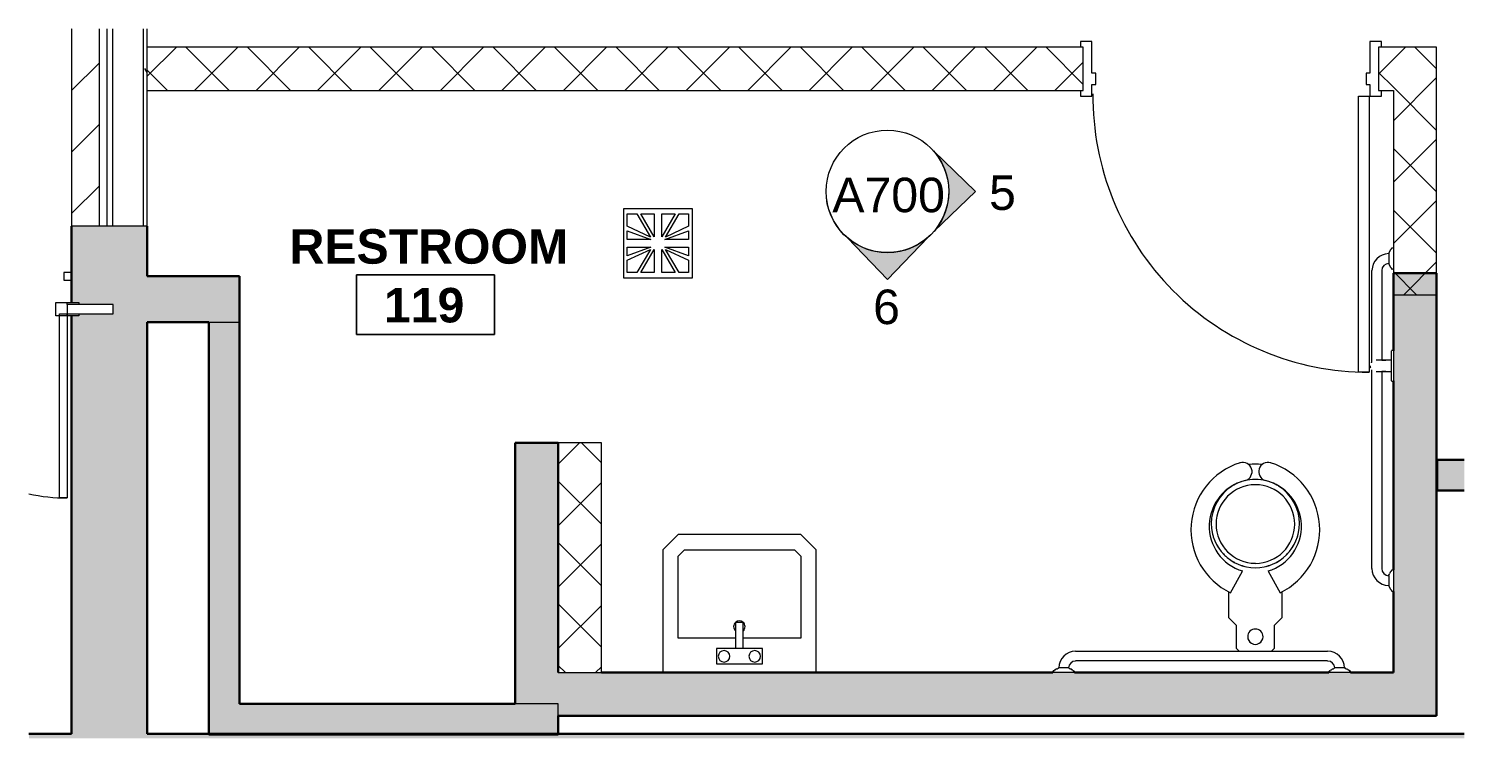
# Model space of a CAD drawing. Header units: inches. Extents: x 828 to 2906, y -227 to 506.
# Drawn here: x 1338.4 to 1525.6, y 217.8 to 310.3 of the extents above; entities that cross this region are included whole.
import ezdxf

# ---------------------------------------------------------------- set-up
doc = ezdxf.new("R2010")
doc.units = ezdxf.units.IN
doc.header["$MEASUREMENT"] = 0
for name, color, linetype, lineweight in [('A-AREA-IDEN', 2, 'Continuous', 9), ('A-DOOR', 31, 'Continuous', 18), ('A-WALL', 113, 'Continuous', 18), ('A-WALL-PATT', 111, 'Continuous', 18), ('G-ANNO-SYMB', 111, 'Continuous', 9), ('I-FURN', 30, 'Continuous', 9), ('I-WALL', 2, 'Continuous', 18), ('P-SANR-FIXT', 6, 'Continuous', 9)]:
    doc.layers.add(name, color=color, linetype=linetype, lineweight=lineweight)
doc.styles.add('Arial', font='arial.ttf', dxfattribs={"height": 4.5})
doc.styles.add('Swis721 Lt BT', font='swissl.ttf', dxfattribs={"height": 4.5})
doc.styles.add('Swis721 Lt BT_B', font='', dxfattribs={"height": 4.5})
doc.styles.get('Swis721 Lt BT_B').set_extended_font_data('Swis721 Lt BT', bold=True)
pattern_1 = [(45, (2267.7115, 0), (-4.006467, 4.006467), []), (135, (2267.7115, 0), (-4.006467, -4.006467), [])]

# ---------------------------------------------------------------- blocks, each defined once
blk = doc.blocks.new('Floor Drain 9L x 9W - Floor Drain 9L x 9W-6916988-FIRST FLOOR CONSTRUCTION - RESTROOM 119')
at = {"layer": 'P-SANR-FIXT'}
for p, q in [((4.5, 4.5), (-4.5, 4.5)), ((-4.5, 4.5), (-4.5, -4.5)), ((-4, 2.21), (-4, 3.83)), ((-4, 3.83), (-2.75, 3.83)), ((-2.75, 3.83), (-0.99, 0.8)), ((-0.5, 0.83), (-2.25, 3.83)), ((-2.25, 3.83), (-0.5, 3.83)), ((-0.5, 3.83), (-0.5, 0.83)), ((0.5, 3.83), (2.25, 3.83)), ((2.25, 3.83), (0.5, 0.83)), ((0.5, 0.83), (0.5, 3.83)), ((0.99, 0.8), (2.75, 3.83)), ((2.75, 3.83), (4, 3.83)), ((4, 3.83), (4, 2.21)), ((4.5, -4.5), (4.5, 4.5)), ((-0.99, 0.8), (-4, 2.21)), ((4, 2.21), (0.99, 0.8)), ((-4, 1.63), (-0.91, 0.5)), ((-4, 0.5), (-4, 1.63)), ((-0.91, 0.5), (-4, 0.5)), ((0.91, 0.5), (4, 1.63)), ((4, 0.5), (0.91, 0.5)), ((4, 1.63), (4, 0.5)), ((-4, -1.63), (-4, -0.5)), ((-4, -0.5), (-0.91, -0.5)), ((-0.91, -0.5), (-4, -1.63)), ((-4, -2.21), (-0.99, -0.8)), ((-0.99, -0.8), (-2.75, -3.83)), ((-2.25, -3.83), (-0.5, -0.83)), ((-0.5, -0.83), (-0.5, -3.83)), ((0.5, -3.83), (0.5, -0.83)), ((0.5, -0.83), (2.25, -3.83)), ((4, -1.63), (0.91, -0.5)), ((0.91, -0.5), (4, -0.5)), ((2.75, -3.83), (0.99, -0.8)), ((0.99, -0.8), (4, -2.21)), ((4, -0.5), (4, -1.63)), ((-4, -3.83), (-4, -2.21)), ((4, -2.21), (4, -3.83)), ((-4.5, -4.5), (4.5, -4.5)), ((-2.75, -3.83), (-4, -3.83)), ((-0.5, -3.83), (-2.25, -3.83)), ((2.25, -3.83), (0.5, -3.83)), ((4, -3.83), (2.75, -3.83))]:
    blk.add_line(p, q, dxfattribs=at)
blk = doc.blocks.new('Lavatory - Wall Mounted - 20_x18_ - Public-6857333-FIRST FLOOR CONSTRUCTION - RESTROOM 119')
at = {"layer": 'P-SANR-FIXT'}
for p, q in [((-844.67, 244.33), (-846.67, 242.33)), ((-828.67, 244.33), (-844.67, 244.33)), ((-826.67, 242.33), (-828.67, 244.33)), ((-846.67, 242.33), (-846.67, 226.33)), ((-844.67, 241.5), (-843.84, 242.33)), ((-844.67, 230.83), (-844.67, 241.5)), ((-843.84, 242.33), (-829.49, 242.33)), ((-829.49, 242.33), (-828.67, 241.5)), ((-828.67, 241.5), (-828.67, 230.83)), ((-826.67, 226.33), (-826.67, 242.33)), ((-837.17, 232.92), (-836.17, 232.92)), ((-837.17, 232.92), (-837.17, 229.46)), ((-836.17, 229.46), (-836.17, 232.92)), ((-837.17, 230.83), (-844.67, 230.83)), ((-828.67, 230.83), (-836.17, 230.83)), ((-833.67, 229.46), (-839.67, 229.46)), ((-839.67, 229.46), (-839.67, 227.46)), ((-836.17, 229.46), (-837.17, 229.46)), ((-833.67, 227.46), (-833.67, 229.46)), ((-839.67, 227.46), (-833.67, 227.46))]:
    blk.add_line(p, q, dxfattribs=at)
for centre, start, end in [((-836.67, 232.33), 132.0711, 180), ((-836.67, 232.33), 132.0711, 180), ((-836.67, 232.33), 180, 227.9289), ((-836.67, 232.33), 180, 227.9289), ((-836.67, 232.33), 52.3964, 127.6036), ((-836.67, 232.33), 52.3964, 127.6036), ((-836.67, 232.33), 0, 47.9289), ((-836.67, 232.33), 0, 47.9289), ((-836.67, 232.33), 312.0711, 0), ((-836.67, 232.33), 312.0711, 0), ((-838.67, 228.46), 0, 180), ((-838.67, 228.46), 180, 0), ((-834.67, 228.46), 0, 180), ((-834.67, 228.46), 180, 0)]:
    blk.add_arc(centre, 0.75, start, end, dxfattribs=at)
blk = doc.blocks.new('Water Closet - Flush Valve - Floor Mounted - Private - Flushing Greater than 1_6 gpf-6857337-FIRST FLOOR CONSTRUCTION - RESTROOM 119')
at = {"layer": 'P-SANR-FIXT'}
for p, q in [((-2.1, -0.6), (-2.5, -1)), ((-2.5, -1), (-2.5, -4)), ((2.5, -1), (2.1, -0.6)), ((2.5, -4), (2.5, -1)), ((-2.5, -4), (-3.5, -5)), ((-3.5, -5), (-3.5, -8.38)), ((3.5, -5), (2.5, -4)), ((3.5, -8.38), (3.5, -5)), ((-1.69, -11.06), (-3.25, -8.22)), ((3.25, -8.22), (1.69, -11.06))]:
    blk.add_line(p, q, dxfattribs=at)
for centre, radius, start, end in [((0, -2.5), 1, 360, 180), ((0, -2.5), 1, 180, 360), ((0.74, -16.45), 9.14, 115.8609, 252.5741), ((-0.74, -16.45), 9.14, 287.4259, 64.1391), ((0.1, -16.91), 6.11, 106.9633, 257.0367), ((-0.1, -16.91), 6.11, 282.9633, 73.0367), ((0, -17.25), 5.75, 0, 180), ((0, -17.19), 5.13, 90, 270), ((0, -17.25), 5.75, 132.2685, 137.754), ((0, -17.25), 5.75, 118.1189, 123.4335), ((0, -17.25), 5.75, 104.0429, 108.5788), ((0, -17.19), 5.12, 270, 90), ((0, -17.25), 5.75, 71.4212, 75.9571), ((0, -17.25), 5.75, 56.5665, 61.8811), ((0, -17.25), 5.75, 42.246, 47.7315), ((0, -17.25), 5.75, 146.5915, 151.9011), ((0, -17.25), 5.75, 28.0989, 33.4085), ((0, -17.25), 5.75, 161.4419, 165.9707), ((0, -17.25), 5.75, 14.0293, 18.5581), ((0, -17.25), 5.75, 180, 238.3584), ((0, -17.25), 5.75, 301.6416, 0), ((0, -17.25), 5.75, 240.6149, 251.1591), ((0, -17.25), 5.75, 288.8409, 299.3851), ((-1.64, -24.02), 1.21, 252.5741, 72.5741), ((0, -17.25), 5.75, 255.8551, 284.1449), ((1.64, -24.02), 1.21, 107.4259, 287.4259), ((0, -17.25), 7.75, 263.5978, 276.4022)]:
    blk.add_arc(centre, radius, start, end, dxfattribs=at)
blk = doc.blocks.new('P-Grab_Bar-42in - 42 INCH-3757786-FIRST FLOOR CONSTRUCTION - RESTROOM 119')
at = {"layer": 'I-FURN'}
for p, q in [((-752, 280.97), (-752, 281.04)), ((-752, 280.97), (-752, 279.7)), ((-751.53, 281.73), (-751.39, 281.73)), ((-751.39, 281.73), (-751.39, 278.93)), ((-752, 279.63), (-752, 279.7)), ((-751.39, 278.93), (-751.53, 278.93)), ((-754.18, 266.83), (-754.18, 278.76)), ((-752.91, 278.76), (-752.91, 267.08)), ((-754.18, 239.91), (-754.18, 265.84)), ((-752.91, 265.59), (-752.91, 239.9)), ((-751.53, 239.73), (-751.39, 239.73)), ((-751.39, 239.73), (-751.39, 236.93)), ((-752, 238.97), (-752, 239.04)), ((-752, 238.97), (-752, 237.7)), ((-752, 237.63), (-752, 237.7)), ((-751.39, 236.93), (-751.53, 236.93))]:
    blk.add_line(p, q, dxfattribs=at)
for centre, radius, start, end in [((-751.97, 278.76), 2.21, 90.8636, 179.8856), ((-751.97, 281.04), 0.0327, 122.2704, 183.2464), ((-752.12, 281.28), 0.259, 302.2704, 359.7352), ((-751.77, 281.3), 0.0983, 122.1818, 187.8257), ((-751.85, 281.48), 0.0998, 286.0161, 349.9895), ((-751.65, 281.46), 0.0975, 119.154, 180.8489), ((-751.72, 281.64), 0.0984, 282.9565, 357.0456), ((-751.53, 281.64), 0.0934, 90, 182.0008), ((-751.96, 278.75), 0.946, 92.3393, 179.6607), ((-751.97, 279.63), 0.0327, 176.7675, 237.7339), ((-752.12, 279.38), 0.259, 0.2661, 57.7339), ((-751.77, 279.37), 0.0983, 172.1794, 237.8206), ((-751.85, 279.19), 0.0998, 10.0117, 73.9883), ((-751.65, 279.21), 0.0975, 179.1532, 240.8468), ((-751.72, 279.02), 0.0984, 2.955, 77.045), ((-751.53, 279.03), 0.0934, 178, 270), ((-751.97, 239.91), 2.21, 180, 269.1445), ((-751.96, 239.91), 0.946, 180.5765, 267.6589), ((-751.72, 239.64), 0.0984, 282.9529, 357.0442), ((-751.53, 239.64), 0.0934, 90, 181.9989), ((-751.97, 239.04), 0.0327, 122.2602, 183.2136), ((-752.12, 239.28), 0.259, 302.2602, 359.7322), ((-751.77, 239.3), 0.0983, 122.176, 187.8138), ((-751.85, 239.48), 0.0998, 286.0057, 349.9867), ((-751.65, 239.46), 0.0975, 119.1521, 180.844), ((-751.97, 237.63), 0.0327, 176.7864, 237.7398), ((-752.12, 237.38), 0.259, 0.2678, 57.7398), ((-751.77, 237.37), 0.0983, 172.1862, 237.824), ((-751.85, 237.19), 0.0998, 10.0133, 73.9943), ((-751.65, 237.21), 0.0975, 179.156, 240.8479), ((-751.72, 237.02), 0.0984, 2.9558, 77.0471), ((-751.53, 237.03), 0.0934, 178.0011, 270)]:
    blk.add_arc(centre, radius, start, end, dxfattribs=at)
blk = doc.blocks.new('P-Grab_Bar-36in - 36 INCH-3759717-FIRST FLOOR CONSTRUCTION - RESTROOM 119')
at = {"layer": 'I-FURN'}
for p, q in [((-792.82, 229.12), (-759.96, 229.12)), ((-795.09, 226.94), (-795.03, 226.94)), ((-793.75, 226.94), (-795.03, 226.94)), ((-793.75, 226.94), (-793.68, 226.94)), ((-759.96, 227.85), (-792.82, 227.85)), ((-759.09, 226.94), (-759.02, 226.94)), ((-757.75, 226.94), (-759.02, 226.94)), ((-757.75, 226.94), (-757.68, 226.94)), ((-795.79, 226.33), (-795.79, 226.47)), ((-792.99, 226.33), (-795.79, 226.33)), ((-792.99, 226.47), (-792.99, 226.33)), ((-759.79, 226.33), (-759.79, 226.47)), ((-756.99, 226.33), (-759.79, 226.33)), ((-756.99, 226.47), (-756.99, 226.33))]:
    blk.add_line(p, q, dxfattribs=at)
for centre, radius, start, end in [((-792.82, 226.91), 2.21, 90, 179.1445), ((-759.96, 226.91), 2.21, 0.8636, 89.8856), ((-795.7, 226.47), 0.0934, 88.0011, 180), ((-795.7, 226.66), 0.0984, 272.9558, 347.0471), ((-795.52, 226.59), 0.0975, 89.156, 150.8479), ((-795.53, 226.79), 0.0998, 280.0133, 343.9943), ((-795.35, 226.71), 0.0983, 82.1862, 147.824), ((-795.34, 227.07), 0.259, 270.2678, 327.7398), ((-795.09, 226.91), 0.0327, 86.7864, 147.7398), ((-792.81, 226.9), 0.946, 90.5765, 177.6589), ((-793.68, 226.91), 0.0327, 32.2602, 93.2136), ((-793.44, 227.07), 0.259, 212.2602, 269.7322), ((-793.42, 226.71), 0.0983, 32.176, 97.8138), ((-793.25, 226.79), 0.0998, 196.0057, 259.9867), ((-793.26, 226.59), 0.0975, 29.1521, 90.844), ((-793.08, 226.66), 0.0984, 192.9529, 267.0442), ((-793.08, 226.47), 0.0934, 0, 91.9989), ((-759.97, 226.9), 0.946, 2.3393, 89.6607), ((-759.7, 226.47), 0.0934, 88, 180), ((-759.7, 226.66), 0.0984, 272.955, 347.045), ((-759.52, 226.59), 0.0975, 89.1532, 150.8468), ((-759.53, 226.79), 0.0998, 280.0117, 343.9883), ((-759.35, 226.71), 0.0983, 82.1794, 147.8206), ((-759.34, 227.07), 0.259, 270.2661, 327.7339), ((-759.09, 226.91), 0.0327, 86.7675, 147.7339), ((-757.68, 226.91), 0.0327, 32.2704, 93.2464), ((-757.44, 227.07), 0.259, 212.2704, 269.7352), ((-757.42, 226.71), 0.0983, 32.1818, 97.8257), ((-757.25, 226.79), 0.0998, 196.0161, 259.9895), ((-757.26, 226.59), 0.0975, 29.154, 90.8489), ((-757.08, 226.66), 0.0984, 192.9565, 267.0456), ((-757.08, 226.47), 0.0934, 0, 92.0008)]:
    blk.add_arc(centre, radius, start, end, dxfattribs=at)
blk = doc.blocks.new('P-Grab_Bar_18in_Vertical - 18 INCH-3762424-FIRST FLOOR CONSTRUCTION - RESTROOM 119')
at = {"layer": 'P-SANR-FIXT'}
for p, q in [((-2, 0.25), (-2, 0)), ((-2, 0.25), (-2, 0)), ((-1.95, 0.25), (0, 0.25)), ((-1.95, 0.25), (-1.95, 0.25)), ((-0.75, 1), (-0.75, 1.52)), ((-0.75, 1), (-0.75, 0.25)), ((-0.75, 1), (-0.75, 0.25)), ((0, 0.25), (1.95, 0.25)), ((0.75, 0.25), (0.75, 1)), ((0.75, 0.25), (0.75, 1)), ((1.95, 0.25), (1.95, 0.25)), ((2, 0), (2, 0.25)), ((2, 0), (2, 0.25)), ((0, 0), (-1.95, 0)), ((1.95, 0), (0, 0))]:
    blk.add_line(p, q, dxfattribs=at)
at = {"layer": 'P-SANR-FIXT', "flags": 128}
for points in [[(-0.75, 2.25), (-0.75, 2.09), (-0.75, 1.65), (-0.75, 1.05), (-0.75, 1)], [(-0.23, 2.95), (-0.19, 2.98), (0, 3)], [(0.38, 2.87), (0.46, 2.84), (0.5, 2.79)], [(0.75, 1), (0.75, 1.61), (0.75, 2.07), (0.75, 2.25), (0.75, 2.25)], [(0.75, 1.52), (0.75, 1.05), (0.75, 1)]]:
    blk.add_lwpolyline(points, dxfattribs=at)
blk = doc.blocks.new('Door - Single - Solid Door 36_ x 84_-7146193-FIRST FLOOR CONSTRUCTION - RESTROOM 119')
at = {"layer": 'A-DOOR'}
for p, q in [((-14.01, 39.65), (-12.63, 39.65)), ((-14.01, 3.65), (-14.01, 39.65)), ((-12.63, 39.65), (-12.63, 3.65)), ((-12.63, 3.65), (-14.01, 3.65))]:
    blk.add_line(p, q, dxfattribs=at)
at = {"layer": 'A-DOOR', "lineweight": 9}
for p, q in [((-15.63, 3.65), (-15.63, 2.9)), ((-14.13, 3.65), (-15.63, 3.65)), ((-14.13, 2.15), (-14.13, 3.65)), ((-13.63, 2.15), (-14.13, 2.15)), ((-13.63, 0.65), (-13.63, 2.15)), ((22.12, 2.15), (21.62, 2.15)), ((21.62, 2.15), (21.62, 0.65)), ((23.62, 3.65), (22.12, 3.65)), ((22.12, 3.65), (22.12, 2.15)), ((23.62, 2.9), (23.62, 3.65)), ((-14.13, -3.47), (-14.13, 0.65)), ((-14.13, 0.65), (-13.63, 0.65)), ((21.62, 0.65), (22.12, 0.65)), ((22.12, 0.65), (22.12, -3.47)), ((-15.63, -2.72), (-15.63, -3.47)), ((-15.63, -3.47), (-14.13, -3.47)), ((22.12, -3.47), (23.62, -3.47)), ((23.62, -3.47), (23.62, -2.72))]:
    blk.add_line(p, q, dxfattribs=at)
blk.add_arc((-14.01, 3.65), 36, 359.5, 90, dxfattribs=at)
blk = doc.blocks.new('Toilet-Partition_GeneralPartition_Floor-Supported - As Specified in 10 21 00-7300967-FIRST FLOOR CONSTRUCTION - RESTROOM 119')
at = {"layer": 'P-SANR-FIXT'}
for p, q in [((37.15, 87.75), (38.65, 87.75)), ((37.15, 86), (37.15, 87.75)), ((37.65, 86.25), (38.65, 86.25)), ((37.65, 62.25), (37.65, 86.25)), ((38.65, 87.75), (40.15, 87.75)), ((38.65, 87.5), (38.65, 87.75)), ((44.65, 87.5), (38.65, 87.5)), ((38.65, 87.5), (38.65, 86.25)), ((38.65, 86.25), (38.65, 62.25)), ((38.65, 86.25), (44.65, 86.25)), ((38.65, 86), (38.65, 86.25)), ((40.15, 87.75), (40.15, 87.5)), ((40.15, 86.25), (40.15, 86)), ((44.65, 86.25), (44.65, 87.5)), ((38.65, 86), (37.15, 86)), ((40.15, 86), (38.65, 86)), ((38.65, 62.25), (37.65, 62.25))]:
    blk.add_line(p, q, dxfattribs=at)
blk.add_arc((38.65, 86.25), 24, 257.909, 270, dxfattribs=at)
blk = doc.blocks.new('Room Tag - Room Name and Number-3379422-FIRST FLOOR CONSTRUCTION - RESTROOM 119')
at = {"layer": 'A-AREA-IDEN'}
for p, q in [((-0.1881, -0.1636), (-0.1881, -0.0018)), ((-0.1881, -0.0018), (0.1869, -0.0018)), ((0.1869, -0.0018), (-0.1881, -0.0018)), ((-0.1881, -0.0018), (-0.1881, -0.1636)), ((0.1869, -0.0018), (0.1869, -0.1636)), ((0.1869, -0.1636), (0.1869, -0.0018)), ((0.1869, -0.1636), (-0.1881, -0.1636)), ((-0.1881, -0.1636), (0.1869, -0.1636))]:
    blk.add_line(p, q, dxfattribs=at)
blk = doc.blocks.new('Elevation - Filled Arrow 2-347888-FIRST FLOOR CONSTRUCTION - RESTROOM 119')
at = {"layer": 'G-ANNO-SYMB'}
blk.add_circle((0, 0), 0.1664, dxfattribs=at)
blk = doc.blocks.new('Elevation - Filled Arrow-151867-FIRST FLOOR CONSTRUCTION - RESTROOM 119')
at = {"layer": 'G-ANNO-SYMB'}
h = blk.add_hatch(color=256, dxfattribs=at)
edge = h.paths.add_edge_path(flags=0)
edge.add_line((0, 0.2393), (0.1103, 0.1247))
edge.add_arc((-0.0002, -0.0002), 0.1667, 48.498, 130.5571)
edge.add_line((-0.1085, 0.1265), (0, 0.2393))
for p, q in [((0, 0.2393), (-0.1085, 0.1265)), ((-0.1084, 0.1266), (0, 0.2393)), ((0, 0.2393), (-0.1084, 0.1266)), ((0, 0.2393), (0.11, 0.1249)), ((0.1103, 0.1247), (0, 0.2393))]:
    blk.add_line(p, q, dxfattribs=at)
blk.add_arc((-0.0002, -0.0002), 0.1667, 48.498, 130.5571, dxfattribs=at)
blk.add_ellipse((-0.0002, -0.0001), major_axis=(-0.1667, 0), ratio=0.999376, start_param=3.141593, end_param=6.283185, dxfattribs=at)

msp = doc.modelspace()

# ---------------------------------------------------------------- hatches: boundary and pattern name
at = {"layer": 'A-WALL-PATT', "lineweight": 9}
h = msp.add_hatch(dxfattribs=at)
h.set_pattern_fill('FP_2', color=256, style=0, pattern_type=2)
h.set_pattern_definition([(45, (2267.7115, 0), (-4.006467, 4.006467), [])])
h.paths.add_polyline_path([(1347.59, 284.54), (1347.59, 310.3), (1343.97, 310.3), (1343.97, 284.54)], flags=0)
h = msp.add_hatch(dxfattribs=at)
h.set_pattern_fill('FP_3', color=256, style=0, pattern_type=2)
h.set_pattern_definition([(0, (2267.7115, 0), (15.36, 3.84), [0.634, -10.886, 0.634, -10.886, -61.44]), (0, (2267.7115, 0), (15.36, 3.84), [-23.04, 0.634, -22.406, 0.634, -10.886, -26.88]), (0, (2267.7115, 0), (15.36, 3.84), [-57.6, 0.634, -7.046, 0.634, -18.566]), (120, (2273.4715, 1.92), (-11.005538, 11.38215), [0.634, -10.886, 0.634, -10.886, -61.44]), (120, (2273.4715, 1.92), (-11.005538, 11.38215), [-23.04, 0.634, -22.406, 0.634, -10.886, -26.88]), (120, (2273.4715, 1.92), (-11.005538, 11.38215), [-57.6, 0.634, -7.046, 0.634, -18.566]), (240, (2275.3915, 9.6), (-4.354462, -15.22215), [0.634, -10.886, 0.634, -10.886, -61.44]), (240, (2275.3915, 9.6), (-4.354462, -15.22215), [-23.04, 0.634, -22.406, 0.634, -10.886, -26.88]), (240, (2275.3915, 9.6), (-4.354462, -15.22215), [-57.6, 0.634, -7.046, 0.634, -18.566])])
h.paths.add_polyline_path([(1353.84, 284.54), (1353.84, 310.3), (1353.34, 310.3), (1353.34, 284.54)], flags=0)
h = msp.add_hatch(dxfattribs=at)
h.set_pattern_fill('FP_1', color=256, style=0, pattern_type=2)
h.set_pattern_definition(pattern_1)
h.paths.add_polyline_path([(1516.32, 302.25), (1516.32, 307.88), (1514.39, 307.88), (1514.39, 302.25)], flags=0)
h.paths.add_polyline_path([(1475.89, 302.25), (1475.89, 307.88), (1353.84, 307.88), (1353.84, 302.25), (1431.98, 302.25)], flags=0)
h = msp.add_hatch(dxfattribs=at)
h.set_pattern_fill('FP_1', color=256, style=0, pattern_type=2)
h.set_pattern_definition(pattern_1)
h.paths.add_polyline_path([(1516.32, 275.62), (1521.95, 275.62), (1521.95, 307.88), (1516.32, 307.88), (1516.32, 278.24)], flags=0)
for points in [[(1343.97, 218.36), (1353.84, 218.36), (1353.84, 284.54), (1343.97, 284.54), (1343.97, 274.61), (1344.9, 274.61), (1344.9, 274.36), (1349.4, 274.36), (1349.4, 273.11), (1344.9, 273.11), (1344.9, 272.86), (1343.97, 272.86)], [(1361.84, 272.03), (1365.84, 272.03), (1365.84, 278.03), (1353.84, 278.03), (1353.84, 272.03)], [(1521.95, 226.33), (1521.95, 278.43), (1516.32, 278.43), (1516.32, 226.33), (1521.83, 226.33)], [(1365.84, 218.28), (1365.84, 272.03), (1361.84, 272.03), (1361.84, 218.28)], [(1407.42, 222.28), (1407.42, 256.28), (1401.8, 256.28), (1401.8, 222.28)], [(1525.56, 250.1), (1525.56, 254.1), (1522.03, 254.1), (1522.03, 250.1)], [(1513.87, 220.71), (1521.95, 220.71), (1521.95, 226.33), (1407.42, 226.33), (1407.42, 220.71), (1502.17, 220.71)], [(1407.42, 218.28), (1407.42, 222.28), (1365.84, 222.28), (1365.84, 218.28), (1385.18, 218.28)], [(1338.39, 217.77), (1525.56, 217.77), (1525.56, 218.36), (1338.39, 218.36), (1338.39, 217.79)]]:
    msp.add_hatch(color=7, dxfattribs=at).paths.add_polyline_path(points, flags=0)
h = msp.add_hatch(dxfattribs=at)
h.set_pattern_fill('FP_1', color=256, style=0, pattern_type=2)
h.set_pattern_definition(pattern_1)
h.paths.add_polyline_path([(1413.05, 226.33), (1413.05, 256.28), (1407.42, 256.28), (1407.42, 226.33), (1408.58, 226.33)], flags=0)

# ---------------------------------------------------------------- linework, layer by layer
at = {"layer": 'A-WALL'}
for p, q in [((1343.97, 310.3), (1343.97, 284.54)), ((1347.59, 284.54), (1347.59, 310.3)), ((1348.59, 284.54), (1348.59, 310.3)), ((1349.34, 284.54), (1349.34, 310.3)), ((1353.34, 284.54), (1353.34, 310.3)), ((1353.84, 284.54), (1353.84, 310.3)), ((1475.89, 307.88), (1353.84, 307.88)), ((1475.89, 302.25), (1475.89, 307.88)), ((1521.95, 307.88), (1514.39, 307.88)), ((1514.39, 307.88), (1514.39, 302.25)), ((1521.95, 278.43), (1521.95, 307.88)), ((1353.84, 302.25), (1475.89, 302.25)), ((1514.39, 302.25), (1516.32, 302.25)), ((1516.32, 302.25), (1516.32, 281.73)), ((1516.32, 278.93), (1516.32, 278.43)), ((1516.32, 275.62), (1521.95, 275.62)), ((1413.05, 256.28), (1407.42, 256.28)), ((1413.05, 226.33), (1413.05, 256.28)), ((1407.42, 226.33), (1413.05, 226.33))]:
    msp.add_line(p, q, dxfattribs=at)
at = {"layer": 'A-WALL', "color": 8, "lineweight": 30}
for p, q in [((1343.97, 284.54), (1343.97, 274.61)), ((1353.84, 278.03), (1353.84, 284.54)), ((1365.84, 278.03), (1353.84, 278.03)), ((1365.84, 222.28), (1365.84, 278.03)), ((1521.95, 278.43), (1516.32, 278.43)), ((1516.32, 278.43), (1516.32, 268.28)), ((1521.95, 220.71), (1521.95, 278.43)), ((1343.97, 272.86), (1343.97, 218.36)), ((1353.84, 218.36), (1353.84, 272.03)), ((1353.84, 272.03), (1361.84, 272.03)), ((1361.84, 272.03), (1361.84, 218.28)), ((1516.32, 264.38), (1516.32, 239.73)), ((1407.42, 256.28), (1401.8, 256.28)), ((1401.8, 256.28), (1401.8, 222.28)), ((1407.42, 226.33), (1407.42, 256.28)), ((1525.56, 254.1), (1522.03, 254.1)), ((1522.03, 254.1), (1522.03, 250.1)), ((1522.03, 250.1), (1525.56, 250.1)), ((1516.32, 236.93), (1516.32, 226.33)), ((1471.92, 226.33), (1413.05, 226.33)), ((1507.92, 226.33), (1474.72, 226.33)), ((1516.32, 226.33), (1510.72, 226.33)), ((1401.8, 222.28), (1365.84, 222.28)), ((1407.42, 218.28), (1407.42, 220.71)), ((1407.42, 220.71), (1521.95, 220.71)), ((1343.97, 218.36), (1338.39, 218.36)), ((1525.56, 218.36), (1353.84, 218.36)), ((1361.84, 218.28), (1407.42, 218.28))]:
    msp.add_line(p, q, dxfattribs=at)
at = {"layer": 'A-WALL', "lineweight": 9}
msp.add_line((1353.84, 284.54), (1343.97, 284.54), dxfattribs=at)
at = {"layer": 'A-WALL', "color": 55}
for p, q in [((1361.84, 272.03), (1365.84, 272.03)), ((1407.42, 222.28), (1401.8, 222.28)), ((1407.42, 220.71), (1407.42, 222.28))]:
    msp.add_line(p, q, dxfattribs=at)
at = {"layer": 'I-WALL'}
for p, q in [((1342.97, 278.53), (1342.97, 277.53)), ((1343.97, 278.53), (1342.97, 278.53)), ((1342.97, 277.53), (1343.97, 277.53))]:
    msp.add_line(p, q, dxfattribs=at)

# ---------------------------------------------------------------- block references
at = {"layer": 'A-AREA-IDEN', "xscale": 47.99999999999997, "yscale": 47.99999999999997, "zscale": 47.99999999999997}
msp.add_blockref('Room Tag - Room Name and Number-3379422-FIRST FLOOR CONSTRUCTION - RESTROOM 119', (1390.14, 278.3), dxfattribs=at)
at = {"layer": 'A-DOOR', "rotation": 180}
msp.add_blockref('Door - Single - Solid Door 36_ x 84_-7146193-FIRST FLOOR CONSTRUCTION - RESTROOM 119', (1499.13, 305.16), dxfattribs=at)
at = {"layer": 'G-ANNO-SYMB', "xscale": 47.99999999999997, "yscale": 47.99999999999997, "zscale": 47.99999999999997}
msp.add_blockref('Elevation - Filled Arrow 2-347888-FIRST FLOOR CONSTRUCTION - RESTROOM 119', (1450.35, 289.09), dxfattribs=at)
at = {"layer": 'G-ANNO-SYMB', "extrusion": (0, 0, -1), "xscale": 47.99999999999997, "yscale": 47.99999999999997, "zscale": 47.99999999999997}
for rotation in [90.00000000000038, 180]:
    msp.add_blockref('Elevation - Filled Arrow-151867-FIRST FLOOR CONSTRUCTION - RESTROOM 119', (-1450.35, 289.09), dxfattribs=dict(at, rotation=rotation))
at = {"layer": 'P-SANR-FIXT'}
for name, p in [('Floor Drain 9L x 9W - Floor Drain 9L x 9W-6916988-FIRST FLOOR CONSTRUCTION - RESTROOM 119', (1420.42, 282.33)), ('P-Grab_Bar-42in - 42 INCH-3757786-FIRST FLOOR CONSTRUCTION - RESTROOM 119', (2267.71, 0)), ('Toilet-Partition_GeneralPartition_Floor-Supported - As Specified in 10 21 00-7300967-FIRST FLOOR CONSTRUCTION - RESTROOM 119', (1304.75, 186.86)), ('Lavatory - Wall Mounted - 20_x18_ - Public-6857333-FIRST FLOOR CONSTRUCTION - RESTROOM 119', (2267.71, 0)), ('P-Grab_Bar-36in - 36 INCH-3759717-FIRST FLOOR CONSTRUCTION - RESTROOM 119', (2267.71, 0))]:
    msp.add_blockref(name, p, dxfattribs=at)
for name, p, rotation in [('P-Grab_Bar_18in_Vertical - 18 INCH-3762424-FIRST FLOOR CONSTRUCTION - RESTROOM 119', (1516.32, 266.33), 89.99999999999984), ('Water Closet - Flush Valve - Floor Mounted - Private - Flushing Greater than 1_6 gpf-6857337-FIRST FLOOR CONSTRUCTION - RESTROOM 119', (1498.32, 228.52), 180)]:
    msp.add_blockref(name, p, dxfattribs=dict(at, rotation=rotation))

# ---------------------------------------------------------------- texts
at = {"layer": 'A-AREA-IDEN', "char_height": 4.5, "attachment_point": 1, "style": 'Swis721 Lt BT_B'}
for s, insert, width in [('RESTROOM', (1372.39, 284.16), 42.8745), ('119', (1384.69, 276.5), 12.726)]:
    msp.add_mtext(s, dxfattribs=dict(at, insert=insert, width=width))
at = {"layer": 'G-ANNO-SYMB', "char_height": 4.5, "attachment_point": 1}
for s, insert, width, style in [('A700', (1443.16, 290.87), 17.877, 'Arial'), ('5', (1463.6, 291.17), 4.0905, 'Swis721 Lt BT'), ('6', (1448.48, 276.28), 4.0905, 'Swis721 Lt BT')]:
    msp.add_mtext(s, dxfattribs=dict(at, insert=insert, width=width, style=style))

doc.saveas('drawing.dxf')
